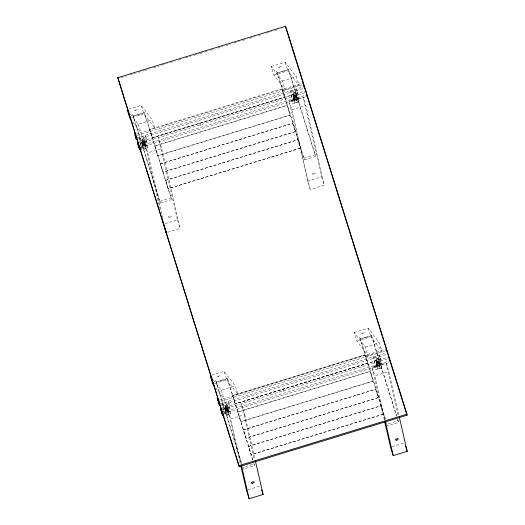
<?xml version="1.0" encoding="UTF-8"?>
<svg xmlns="http://www.w3.org/2000/svg" width="525" height="525" viewBox="0 0 525 525"><rect width="100%" height="100%" fill="white"/><g stroke="black" fill="none" stroke-linecap="round" stroke-linejoin="round"><path stroke-width="0.39" stroke-dasharray="2.62 1.97" d="M133.304 115.999L144.487 112.567L133.304 115.999L160.322 203.057L171.511 199.625L144.375 112.862M277.384 72.877L288.566 69.451L277.384 72.877L304.402 159.935L315.591 156.509L288.455 69.74M216.267 382.023L227.456 378.591L216.267 382.023L241.717 463.404M360.347 338.901L371.536 335.475L360.347 338.901L385.553 419.501M142.518 142.413L145.32 141.553L142.577 142.459L141.579 139.407L144.375 138.548L145.576 142.754L142.879 143.581L141.881 140.529L144.624 139.617L141.881 140.529M141.967 141.848L144.762 140.989L145.701 143.994L144.336 144.677L142.905 144.847L141.967 141.848L144.762 140.989M141.927 143.286C143.732 140.733 147.341 144.152 144.985 145.871C142.498 148.109 140.319 142.465 143.712 142.997M144.375 138.548L141.579 139.407M142.82 143.528L144.723 142.433M142.282 146.022L145.077 145.162L146.016 148.168L143.948 149.034L143.22 149.028L142.282 146.022L145.661 145.438M142.905 144.847L145.701 143.994M142.866 146.291L143.876 145.727M145.005 143.601L142.209 144.46L145.005 143.601L145.943 146.606L143.2 147.512L145.943 146.606M145.077 145.162L144.073 145.727M143.22 149.028L146.016 148.168M293.77 96.2L296.513 95.287L293.829 96.246L292.832 93.194L295.627 92.334L296.828 96.541L294.131 97.368L293.134 94.316L295.877 93.404L293.134 94.316M293.219 95.635L296.015 94.776L296.953 97.781L295.582 98.464L294.158 98.641L293.219 95.635L296.015 94.776M293.18 97.072C294.984 94.52 298.594 97.939 296.238 99.658C293.751 101.896 291.572 96.252 294.965 96.784M295.627 92.334L292.832 93.194M293.462 98.247L296.257 97.388L297.196 100.393L295.824 101.076L294.4 101.253L293.462 98.247L296.257 97.388M294.072 97.322L295.975 96.219M293.534 99.809L296.33 98.949L297.268 101.955L295.903 102.638L294.473 102.815L293.534 99.809L296.33 98.949M294.158 98.641L296.953 97.781M294.118 100.078L296.914 99.225M294.4 101.253L297.196 100.393M294.473 102.815L297.268 101.955M225.488 408.437L228.283 407.577L225.54 408.483L224.549 405.431L227.345 404.572L228.546 408.778L225.842 409.605L224.851 406.553L227.594 405.641L224.851 406.553M224.936 407.873L227.732 407.013L228.67 410.018L227.299 410.701L225.875 410.878L224.936 407.873L227.732 407.013M224.949 409.362L227.692 408.457L228.631 411.462L227.259 412.145L225.835 412.315L224.89 409.31L227.692 408.457M227.345 404.572L224.549 405.431M225.789 409.559L228.585 408.699M225.251 412.046L228.047 411.187L228.985 414.192L227.614 414.875L226.19 415.052L225.251 412.046L228.047 411.187M225.875 410.878L228.67 410.018M225.835 412.315L228.631 411.462M227.968 409.625L225.173 410.484L227.916 409.579L228.913 412.63L226.111 413.49L228.913 412.63M226.19 415.052L228.985 414.192M376.74 362.224L379.536 361.364L376.792 362.276L375.802 359.218L378.597 358.358L379.798 362.565L377.094 363.392L376.103 360.34L378.84 359.428L376.103 360.34M376.182 361.659L378.984 360.8L379.923 363.805L378.551 364.488L377.127 364.665L376.182 361.659L378.984 360.8M376.143 363.103C377.954 360.544 381.557 363.963 379.208 365.682C376.714 367.92 374.535 362.276 377.934 362.808M378.597 358.358L375.802 359.218M376.484 364.324L379.221 363.418L380.159 366.417L377.797 367.329L377.363 367.277L376.425 364.271L379.923 363.805M377.042 363.346L378.938 362.243M376.556 365.886L379.299 364.98L380.238 367.979L378.164 368.845L377.442 368.839L376.497 365.833L379.883 365.249M377.127 364.665L378.131 364.101M377.081 366.102L378.092 365.538M379.221 363.418L378.217 363.976M377.363 367.277L380.159 366.417M379.299 364.98L378.289 365.544M377.442 368.839L380.238 367.979M143.83 142.964L145.622 142.675M295.083 96.757L296.868 96.462M378.053 362.782L379.837 362.486M121.058 77.726L126.545 76.046M129.682 75.082L135.168 73.402M138.305 72.437L143.791 70.757M144.578 70.521L150.065 68.834M153.202 67.876L158.694 66.196M161.831 65.231L167.317 63.551M170.454 62.587L175.16 61.149M178.297 60.185L182.214 58.984M185.351 58.026L190.838 56.339M193.974 55.381L199.467 53.701M200.248 53.458L207.303 51.299M210.44 50.334L214.364 49.133M217.501 48.175L222.987 46.489M226.124 45.531L230.829 44.087M233.966 43.129L239.452 41.449M242.589 40.484L246.507 39.283M249.644 38.325L255.137 36.638M258.274 35.68L262.973 34.237M266.109 33.278L271.602 31.592M274.739 30.634L278.657 29.433M128.73 109.141L141.159 105.328L152.25 119.871L154.921 128.415L143.83 113.873L141.159 105.328M271.254 66.491L285.233 62.206L296.33 76.748L299.001 85.293L285.016 89.578L273.925 75.042L271.254 66.491L282.345 81.034L285.016 89.578M132.175 117.443L143.83 113.873M273.925 75.042L287.91 70.757L299.001 85.293M130.548 114.037L138.265 124.156L152.25 119.871M282.345 81.034L296.33 76.748M152.243 137.773L284.386 97.178L281.807 88.922L149.651 129.419L152.243 137.773L295.582 93.85M135.345 134.413L303.142 82.996M137.084 135.463L302.531 84.768M136.467 137.99L303.476 86.815M141.205 149.395L140.497 147.144L139.44 137.701L145.589 135.817L146.534 138.817L147.591 148.26L141.435 150.15M290.692 91.488L296.842 89.604L297.78 92.61L298.843 102.053L292.688 103.937L291.749 100.931L290.692 91.488L291.631 94.493L292.688 103.937M137.917 139.125L302.866 88.581M141.35 149.362L140.378 140.707L146.534 138.817M291.631 94.493L297.78 92.61M137.845 142.4L304.854 91.225M140.083 143.299L305.032 92.754M139.046 146.252L306.843 94.835M289.157 101.233L303.142 96.954L305.812 105.499L324.227 185.318L310.249 189.604L307.571 181.059L289.157 101.233L291.828 109.784L310.249 189.604M140.497 147.144L146.652 145.261L145.589 135.817M291.749 100.931L297.905 99.048L296.842 89.604M140.785 147.302L305.445 96.843M154.816 145.93L286.965 105.433L289.99 115.165L157.841 155.662L154.829 146.029L286.965 105.433M162.855 218.354L147.748 152.9L161.733 148.614L157.868 136.264M291.828 109.784L305.812 105.499M160.407 163.813L292.563 123.316L295.155 131.67L162.999 172.167L160.42 163.912L292.563 123.316M165.572 180.318L297.721 139.827L300.313 148.181L168.164 188.678L165.585 180.423L297.721 139.827M159.974 201.292L171.163 197.859L144.487 112.567M304.054 158.169L315.243 154.744L288.566 69.451M165.047 223.702L177.476 219.896L159.062 140.07M307.571 181.059L321.556 176.774L303.142 96.954M167.718 232.247L180.147 228.441L161.733 148.614M211.693 375.165L224.123 371.352L235.22 385.895L237.891 394.439L226.793 379.897L224.123 371.352M354.217 332.522L368.202 328.237L379.293 342.773L381.97 351.323L367.986 355.609L356.888 341.066L354.217 332.522L365.315 347.058L367.986 355.609M214.364 383.709L226.793 379.897M356.888 341.066L370.873 336.781L381.97 351.323M213.518 380.067L221.235 390.18L235.22 385.895M365.315 347.058L379.293 342.773M364.77 354.946L232.627 395.548L364.77 354.946L367.362 363.307L235.213 403.797L378.551 359.874M218.315 400.437L386.111 349.02M220.835 401.251L385.494 350.792M219.43 404.014L386.446 352.839M228.559 401.842L229.615 411.285L223.466 413.168L222.403 403.725L228.559 401.842L229.497 404.847L230.554 414.291L224.405 416.174M373.656 357.512L379.811 355.628L380.75 358.634L381.806 368.077L375.657 369.961L374.719 366.955L373.656 357.512L374.594 360.517L375.657 369.961M220.887 405.156L386.617 354.368M224.142 413.812L223.348 406.731L229.497 404.847M374.594 360.517L380.75 358.634M220.808 408.424L387.824 357.249M222.265 409.559L387.995 358.778M222.016 412.276L389.812 360.859M384.28 419.947L372.127 367.264L386.105 362.978L388.776 371.523L398.908 415.426M374.719 366.955L380.868 365.072L379.811 355.628M223.755 413.326L389.196 362.631M237.779 411.954L369.935 371.457L372.96 381.189L240.804 421.687L237.792 412.053L369.935 371.457M241.027 463.627L230.718 418.924L244.702 414.645L240.831 402.288M384.923 419.711L374.798 375.808L388.776 371.523M243.377 429.837L375.526 389.34L378.118 397.701L245.969 438.191L243.383 429.936L375.526 389.34M248.535 446.342L380.691 405.851L383.283 414.205L251.127 454.702L248.548 446.447L380.691 405.851M397.72 419.199L398.206 420.768L387.023 424.193L386.531 422.632M248.017 489.727L260.446 485.92M392.096 446.611L404.526 442.798M132.74 121.951L140.943 132.7M215.709 387.975L223.906 398.724M297.905 99.048L298.843 102.053M380.868 365.072L381.806 368.077M371.536 335.475L396.736 416.069M371.418 335.764L396.637 416.397M397.615 419.527L398.554 422.533L387.371 425.959L387.135 424.784M321.556 176.774L324.227 185.318M285.233 62.206L287.91 70.757M368.202 328.237L370.873 336.781M372.127 367.264L374.798 375.808M283.566 88.994L284.681 92.571M366.535 355.018L367.651 358.601M276.636 71.144L304.402 159.935M359.599 337.168L385.416 419.705M199.815 123.408L201.023 127.26M282.785 389.432L283.986 393.284M227.456 378.591L252.906 459.972M232.621 395.443L235.213 403.797M227.345 378.886L252.801 460.3M253.785 463.431L254.474 465.649L243.292 469.081L242.944 467.316L254.126 463.883L254.271 464.999M177.476 219.896L180.147 228.441M146.652 145.261L147.591 148.26M229.615 411.285L230.554 414.291M143.883 140.549L147.748 152.9M226.852 406.573L230.718 418.924M138.265 124.156L142.058 136.277M221.235 390.18L225.028 402.301M132.556 114.266L160.322 203.057M215.526 380.29L241.579 463.608M139.44 137.701L140.378 140.707M222.403 403.725L223.348 406.731M386.105 362.978L398.258 415.662M398.35 421.877L398.206 420.768M315.381 155.853L315.243 154.744M244.702 414.645L255.012 459.342M242.025 406.094L254.369 459.578M228.047 410.379L240.384 463.864M171.308 198.975L171.163 197.859M145.077 144.355L159.994 209.016M383.283 414.205L251.127 454.702M378.118 397.701L245.969 438.191M372.96 381.189L240.804 421.687M365.938 337.188L366.056 338.205M300.313 148.181L168.164 188.678M295.155 131.67L162.999 172.167M289.99 115.165L157.841 155.662M282.975 71.164L283.087 72.181M221.865 380.31L221.977 381.327M138.895 114.286L139.013 115.303M134.676 110.453L137.445 109.633L134.676 110.453M278.749 67.331L281.525 66.517L278.749 67.331M217.639 376.477L220.408 375.664L217.639 376.477M361.718 333.355L364.488 332.542L361.718 333.355M313.327 174.123A1.463 0.617 -17.9 0 0 315.302 172.955A1.463 0.617 -17.9 0 0 313.084 173.079A1.463 0.617 -17.9 0 0 313.327 174.123M169.247 217.245A1.463 0.617 -17.9 0 0 171.222 216.077A1.463 0.617 -17.9 0 0 169.004 216.202A1.463 0.617 -17.9 0 0 169.247 217.245"/><path stroke-width="0.79" d="M117.803 77.667L285.6 26.25L406.921 414.192L407.033 415.209L239.243 466.627L117.803 77.667L239.243 466.627M134.518 131.972L134.21 131.749L135.168 134.039M135.24 136.028L135.384 134.722L135.24 136.028L136.356 139.604L134.21 131.749M138.941 147.866L139.086 146.56L138.941 147.866L137.734 144.014L137.845 142.4M139.663 149.395L139.906 149.002L139.663 149.395L137.563 142.485M217.488 397.996L217.173 397.773L219.43 404.014L219.325 405.635L217.455 397.688M220.533 408.509L222.908 415.334L220.533 408.509L221.904 413.89L222.049 412.584L221.904 413.89M222.876 415.026L222.633 415.419M239.124 465.609L406.921 414.192M240.936 466.259L246.461 490.206L249.132 498.75L263.117 494.465L255.38 460.937M384.648 421.542L390.541 447.083L393.212 455.628L407.197 451.342L399.276 417.021M129.104 112.14L127.175 109.613L129.846 118.158L130.81 119.424M212.067 378.171L210.138 375.637L212.815 384.182L214.259 386.078M285.961 28.055L407.033 415.209M303.758 85.956L304.434 88.102L304.257 86.572M306.292 94.054L307.013 96.364L306.843 94.835M386.111 349.02L386.781 351.166M388.848 357.774L389.57 360.091M405.497 445.909L407.197 451.342M261.66 489.805L263.117 494.465M139.086 146.56L139.945 149.31M222.049 412.584L222.908 415.334M217.173 397.773L219.155 404.099M385.291 421.306L393.212 455.628M241.402 465.222L249.132 498.75M165.428 229.53L166.169 232.726L162.389 219.391M285.6 26.25L285.712 27.267M396.29 440.147A1.463 0.617 -17.9 0 0 398.272 438.985A1.463 0.617 -17.9 0 0 396.053 439.103A1.463 0.617 -17.9 0 0 396.29 440.147M252.217 483.269A1.463 0.617 -17.9 0 0 254.192 482.101A1.463 0.617 -17.9 0 0 251.974 482.226A1.463 0.617 -17.9 0 0 252.217 483.269"/></g></svg>
